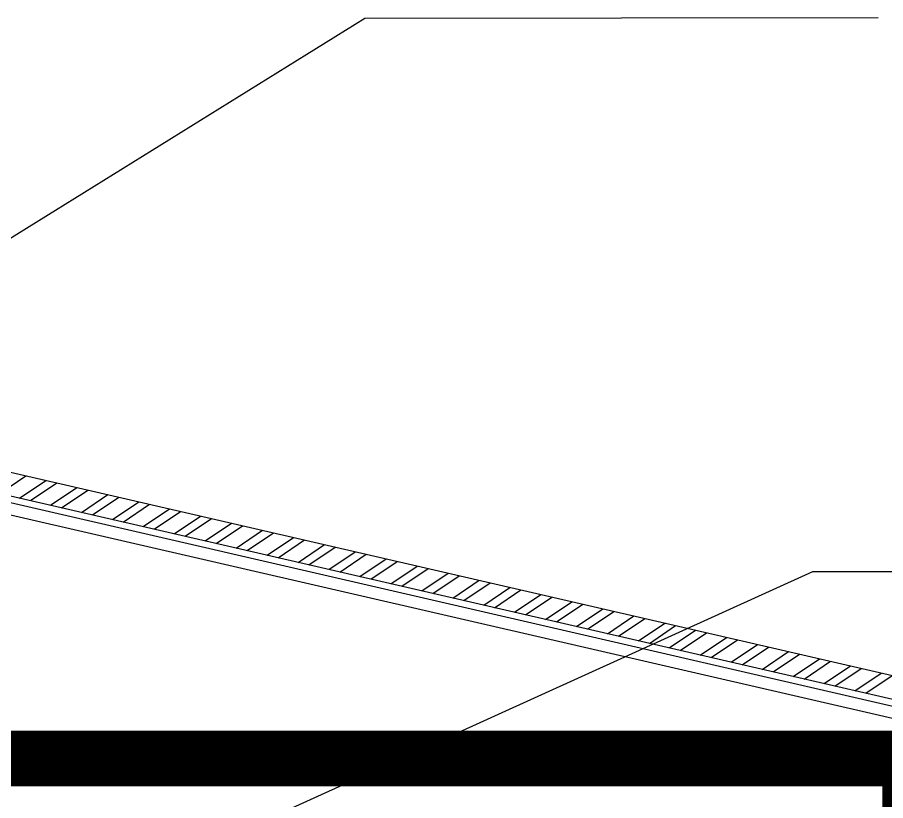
# Model space of a CAD drawing. Header units: inches. Extents: x -763.7 to -743.6, y -96.2 to -79.4.
# Drawn here: x -760.967 to -759.799, y -82.968 to -81.914 of the extents above; entities that cross this region are included whole.
import ezdxf

# ---------------------------------------------------------------- set-up
doc = ezdxf.new("R2010")
doc.units = ezdxf.units.IN
doc.header["$MEASUREMENT"] = 0
for name, color, linetype in [('FSBP-ACCESSORY-FIRESTONE', 7, 'CONTINUOUS'), ('FSBP-ANNO-NOTE', 7, 'CONTINUOUS'), ('FSBP-MEMBRANE', 7, 'CONTINUOUS')]:
    doc.layers.add(name, color=color, linetype=linetype)
doc.styles.add('ARIAL_NAR', font='ARIALN.TTF')
doc.dimstyles.new('FSBP-LEADER', dxfattribs={"dimtxt": 0.1875, "dimasz": 0.25, "dimexe": 0.0625, "dimexo": 0.125, "dimgap": 0.125, "dimtad": 0, "dimtih": 1, "dimtoh": 1, "dimdec": 4, "dimzin": 0, "dimdsep": 46, "dimlunit": 4, "dimtxsty": 'ARIAL_NAR', "dimcen": 0.09375, "dimclrd": 256, "dimclre": 256, "dimclrt": 256, "dimadec": 0, "dimazin": 0, "dimtfac": 1, "dimtdec": 4, "dimtofl": 0, "dimtmove": 0, "dimatfit": 3, "dimfxl": 0, "dimtolj": 1, "dimtzin": 0, "dimlwd": -1, "dimlwe": -1, "dimarcsym": 0})

msp = doc.modelspace()

# ---------------------------------------------------------------- linework, layer by layer
at = {"layer": 'FSBP-ACCESSORY-FIRESTONE'}
for p, q in [((-762.5246, -82.1688), (-759.571, -82.8501)), ((-759.6074, -82.8738), (-762.5001, -82.2066)), ((-759.6241, -82.8792), (-762.4864, -82.219)), ((-762.4899, -82.2342), (-759.6276, -82.8944)), ((-760.9912, -82.5546), (-760.9557, -82.5307)), ((-760.9642, -82.5608), (-760.9288, -82.5369)), ((-760.9495, -82.5642), (-760.9141, -82.5403)), ((-760.9226, -82.5704), (-760.8872, -82.5465)), ((-760.9079, -82.5738), (-760.8725, -82.5499)), ((-760.881, -82.58), (-760.8455, -82.5561)), ((-760.8662, -82.5834), (-760.8308, -82.5595)), ((-760.8393, -82.5896), (-760.8039, -82.5657)), ((-760.8246, -82.593), (-760.7892, -82.5691)), ((-760.7977, -82.5992), (-760.7623, -82.5753)), ((-760.783, -82.6026), (-760.7476, -82.5787)), ((-760.7561, -82.6088), (-760.7206, -82.5849)), ((-760.7413, -82.6122), (-760.7059, -82.5883)), ((-760.7144, -82.6184), (-760.679, -82.5945)), ((-760.6997, -82.6218), (-760.6643, -82.5979)), ((-760.6728, -82.6281), (-760.6374, -82.6041)), ((-760.6581, -82.6314), (-760.6226, -82.6075)), ((-760.6312, -82.6377), (-760.5957, -82.6138)), ((-760.6164, -82.641), (-760.581, -82.6171)), ((-760.5895, -82.6473), (-760.5541, -82.6234)), ((-760.5748, -82.6507), (-760.5394, -82.6268)), ((-760.5479, -82.6569), (-760.5125, -82.633)), ((-760.5332, -82.6603), (-760.4977, -82.6364)), ((-760.5062, -82.6665), (-760.4708, -82.6426)), ((-760.4915, -82.6699), (-760.4561, -82.646)), ((-760.4646, -82.6761), (-760.4292, -82.6522)), ((-760.4499, -82.6795), (-760.4145, -82.6556)), ((-760.423, -82.6857), (-760.3876, -82.6618)), ((-760.4083, -82.6891), (-760.3728, -82.6652)), ((-760.3813, -82.6953), (-760.3459, -82.6714)), ((-760.3666, -82.6987), (-760.3312, -82.6748)), ((-760.3397, -82.7049), (-760.3043, -82.681)), ((-760.325, -82.7083), (-760.2896, -82.6844)), ((-760.2981, -82.7145), (-760.2626, -82.6906)), ((-760.2833, -82.7179), (-760.2479, -82.694)), ((-760.2564, -82.7241), (-760.221, -82.7002)), ((-760.2417, -82.7275), (-760.2063, -82.7036)), ((-760.2148, -82.7337), (-760.1794, -82.7098)), ((-760.2001, -82.7371), (-760.1647, -82.7132)), ((-760.1732, -82.7433), (-760.1377, -82.7194)), ((-760.1584, -82.7467), (-760.123, -82.7228)), ((-760.1315, -82.7529), (-760.0961, -82.729)), ((-760.1168, -82.7563), (-760.0814, -82.7324)), ((-760.0899, -82.7625), (-760.0545, -82.7386)), ((-760.0752, -82.7659), (-760.0397, -82.742)), ((-760.0483, -82.7721), (-760.0128, -82.7482)), ((-760.0335, -82.7755), (-759.9981, -82.7516)), ((-760.0066, -82.7817), (-759.9712, -82.7578)), ((-759.9919, -82.7851), (-759.9565, -82.7612)), ((-759.965, -82.7913), (-759.9296, -82.7674)), ((-759.9503, -82.7947), (-759.9148, -82.7708)), ((-759.9233, -82.8009), (-759.8879, -82.777)), ((-759.9086, -82.8043), (-759.8732, -82.7804)), ((-759.8817, -82.8105), (-759.8463, -82.7866)), ((-759.867, -82.8139), (-759.8316, -82.79)), ((-759.8401, -82.8201), (-759.8047, -82.7962)), ((-759.8254, -82.8235), (-759.7899, -82.7996))]:
    msp.add_line(p, q, dxfattribs=at)
at = {"layer": 'FSBP-MEMBRANE', "const_width": 0.075}
for points in [[(-761.7009, -82.9111), (-760.3413, -82.9111)], [(-760.3413, -82.9111), (-759.7659, -82.9111), (-759.7659, -85.9233)]]:
    msp.add_lwpolyline(points, dxfattribs=at)

# ---------------------------------------------------------------- leaders
at = {"layer": 'FSBP-ANNO-NOTE'}
for points in [[(-761.965, -82.8237), (-760.4995, -81.9148), (-759.8087, -81.9137)], [(-761.7375, -83.4947), (-759.8969, -82.6595), (-758.5384, -82.6592)]]:
    msp.add_leader(points, dimstyle='FSBP-LEADER', dxfattribs=at)

doc.saveas('drawing.dxf')
